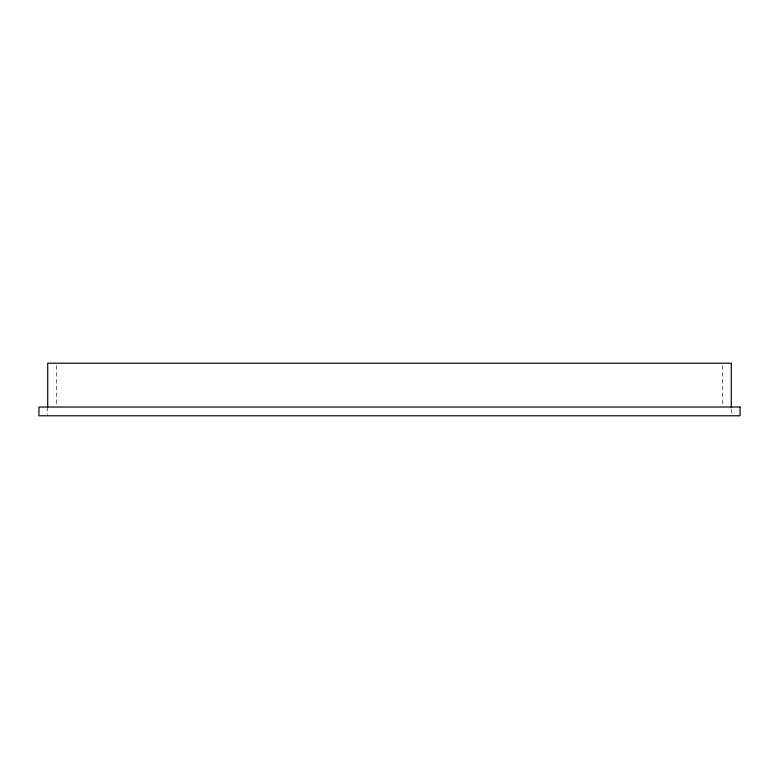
<?xml version="1.0" encoding="UTF-8"?>
<svg xmlns="http://www.w3.org/2000/svg" width="779" height="779" viewBox="0 0 779 779"><rect width="100%" height="100%" fill="white"/><g stroke="black" fill="none" stroke-linecap="round" stroke-linejoin="round"><path stroke-width="0.58" stroke-dasharray="3.9 2.92" d="M731.286 409.218L731.286 414.701M722.523 365.643L722.523 405.81M56.477 365.643L56.477 405.81M47.714 407.027L47.714 414.701"/><path stroke-width="1.17" d="M731.286 407.027L731.286 363.209L47.714 363.209L47.714 407.027M740.05 407.027L38.95 407.027L38.95 415.791L740.05 415.791L740.05 407.027"/></g></svg>
